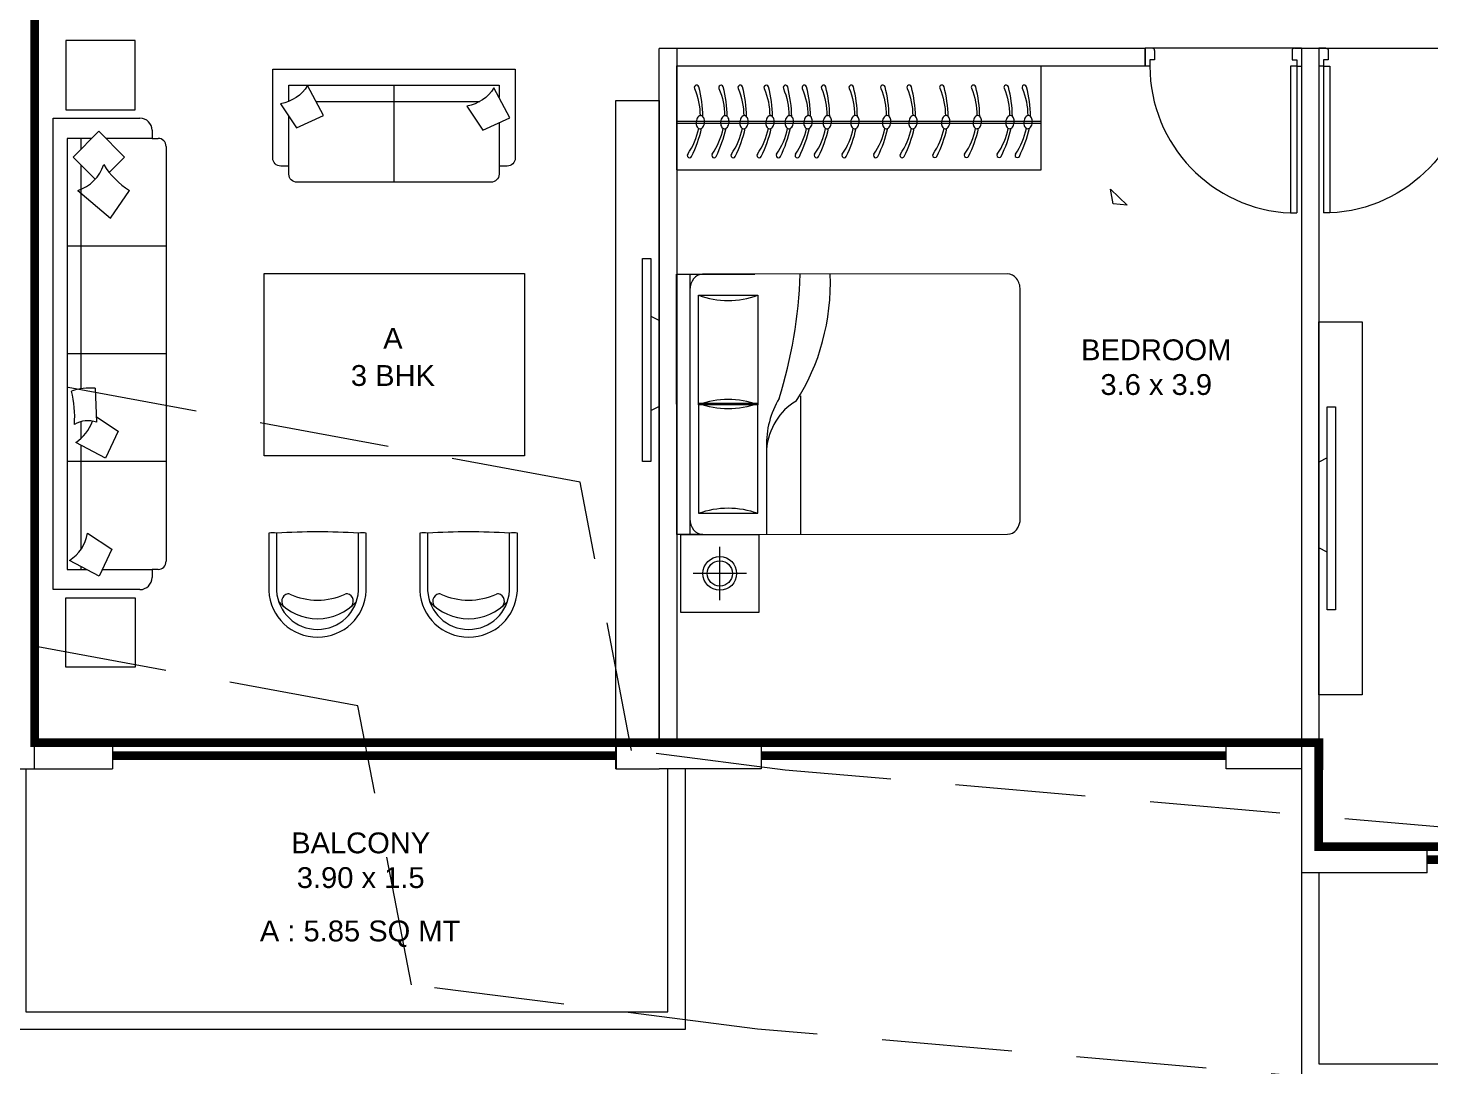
# Model space of a CAD drawing. Header units: inches. Extents: x 27644242 to 29761523, y -859349 to 216979.
# Drawn here: x 29221717 to 29229795, y -487306 to -481325 of the extents above; entities that cross this region are included whole.
import ezdxf

# ---------------------------------------------------------------- set-up
doc = ezdxf.new("R2010")
doc.units = ezdxf.units.IN
doc.header["$MEASUREMENT"] = 0
doc.set_wipeout_variables(frame=1)
for name, pattern in [('01-Xref Col Podium Lvl-1$0$HIDDEN', [0.375, 0.25, -0.125]), ('DASHED2', [0.375, 0.25, -0.125]), ('HIDDEN', [0.375, 0.25, -0.125])]:
    doc.linetypes.add(name, pattern=pattern)
doc.layers.get('Defpoints').update_dxf_attribs({"color": 8})
for name, color, linetype, lineweight in [('AHC-A-DUCT', 14, 'HIDDEN', 5), ('DOOR', 4, 'Continuous', 0), ('DOORS', 1, 'Continuous', 9), ('ELEVATION', 40, 'Continuous', 13), ('FURN', 250, 'Continuous', 0), ('RVA Site Boundary', 17, 'Continuous', 15), ('WALL', 7, 'Continuous', 20), ('WINDOW', 162, 'Continuous', 13)]:
    doc.layers.add(name, color=color, linetype=linetype, lineweight=lineweight)
doc.layers.add('KPA Stair Line', color=253, linetype='Continuous')
doc.layers.add('text', color=7, linetype='Continuous')
doc.styles.add('AMITS', font='arial.ttf')

# ---------------------------------------------------------------- blocks, each defined once
blk = doc.blocks.new('A$C6E20521E-flat-1-flatten-1')
at = {"layer": 'DOORS', "color": 251}
for p, q in [((-63, 103.5), (-63, 948.9)), ((-63, 948.9), (-27, 948.9)), ((-27, 103.5), (-27, 948.9)), ((-900, 0), (-900, 103.5)), ((-873, 103.5), (-900, 103.5)), ((-873, 67.5), (-873, 103.5)), ((-27, 103.5), (-63, 103.5)), ((-27, 103.5), (0, 103.5)), ((-27, 67.5), (-27, 103.5)), ((0, 0), (0, 103.5)), ((0, 0), (-900, 0)), ((-846, 67.5), (-873, 67.5)), ((-846, 13.5), (-846, 67.5)), ((-54, 13.5), (-54, 67.5)), ((-54, 67.5), (-27, 67.5)), ((-859.5, 0), (-900, 0)), ((-40.5, 0), (0, 0))]:
    blk.add_line(p, q, dxfattribs=at)
at = {"layer": 'DOORS', "color": 251, "extrusion": (0, 0, -1)}
for centre, major_axis, start_param, end_param in [((-27, 103.5), (-729.3, -428.8), 0.531535, 2.059765), ((-859.5, 13.5), (-11.7, -6.7), 3.665191, 5.235988), ((-40.5, 13.5), (-11.7, -6.7), 5.235988, 6.806784)]:
    blk.add_ellipse(centre, major_axis=major_axis, ratio=1, start_param=start_param, end_param=end_param, dxfattribs=at)
blk = doc.blocks.new('TVVVV')
at = {"layer": 'FURN', "ltscale": 1000, "elevation": 0}
blk.add_lwpolyline([(-129.9, 740.3), (-82, 740.3), (-82, -428.6), (-129.9, -428.6)], close=True, dxfattribs=at)
for points in [[(-129.9, 446.7), (-178.7, 422)], [(-129.9, -95.7), (-178.7, -71)]]:
    blk.add_lwpolyline(points, dxfattribs=at)
blk = doc.blocks.new('A$C700F438C')
at = {"layer": 'FURN', "color": 8, "extrusion": (-6.65399e-08, 5.27913e-08, 1)}
for p, q in [((0.0734, 1.5, 0), (1.8303, 1.5001, 0)), ((1.98, 1.5001, 0), (1.53, 1.5001, 0)), ((1.98, 1.5001, 0), (1.53, 1.5001, 0)), ((1.98, 1.5001, 0), (1.53, 1.5001, 0)), ((1.9038, 1.5001, 0), (1.9039, 0.0001, 0)), ((0.0001, 0.0914, 0), (0, 1.4086, 0)), ((1.8548, 1.3782, 0), (1.5121, 1.3782, 0)), ((1.5121, 1.3782, 0), (1.5121, 0.7466, 0)), ((1.8548, 0.7466, 0), (1.8548, 1.3782, 0)), ((1.2673, 0.799, 0), (1.2673, 0.0001, 0)), ((1.5121, 0.122, 0), (1.5121, 0.7536, 0)), ((1.5121, 0.7536, 0), (1.8548, 0.7536, 0)), ((1.5121, 0.7466, 0), (1.8548, 0.7466, 0)), ((1.8548, 0.7536, 0), (1.8549, 0.122, 0)), ((1.4632, 0.503, 0), (1.4632, 0.0001, 0)), ((1.8549, 0.122, 0), (1.5121, 0.122, 0)), ((1.8304, 0.0001, 0), (0.0735, 0, 0)), ((1.9039, 0.0001, 0), (1.9801, 0.0001, 0))]:
    blk.add_line(p, q, dxfattribs=at)
at = {"layer": 'FURN', "linetype": 'Continuous', "lineweight": 0, "extrusion": (-6.65399e-08, 5.27913e-08, 1)}
blk.add_line((1.8304, 0.0001, 0), (1.9174, 0.0001, 0), dxfattribs=at)
at = {"layer": 'FURN', "color": 8, "extrusion": (6.65399e-08, -5.27913e-08, -1)}
for centre, major_axis, ratio, start_param, end_param in [((0.0735, 1.4086, 0), (0, -0.0914, 0), 0.803207, 1.570796, 3.141593), ((1.9589, 1.4544, 0), (0, -1.0771, 0), 0.803207, 0.880587, 1.613256), ((3.067, 1.6025, 0), (0.0001, -2.243, 0), 0.803207, 1.197175, 1.525138), ((1.8304, 1.4087, 0), (0, -0.0914, 0), 0.803207, 3.141593, 4.712389), ((1.6834, 2.1097, 0), (0, -0.762, 0), 0.803207, -0.283794, 0.283794), ((0.6693, 0.0845, 0), (-0.7051, -0.6147, 0), 0.604617, 2.952061, 3.536756), ((-0.0315, 0.1903, 0), (-1.467, -0.4936, 0), 0.581007, 3.019706, 3.343381), ((1.6835, 0.0151, 0), (0, -0.762, 0), 0.803207, 2.857799, 3.425387), ((0.0735, 0.0914, 0), (0, -0.0914, 0), 0.803207, 0, 1.570796), ((1.8304, 0.0915, 0), (0, -0.0914, 0), 0.803207, -1.570796, 0)]:
    blk.add_ellipse(centre, major_axis=major_axis, ratio=ratio, start_param=start_param, end_param=end_param, dxfattribs=at)
at = {"layer": 'FURN', "color": 8, "extrusion": (-6.65399e-08, 5.27913e-08, 1)}
for centre, start_param, end_param in [((1.6835, 1.4851, 0), -0.283794, 0.283794), ((1.6835, -0.6096, 0), 2.857799, 3.425387)]:
    blk.add_ellipse(centre, major_axis=(0, -0.762, 0), ratio=0.803207, start_param=start_param, end_param=end_param, dxfattribs=at)
blk = doc.blocks.new('BEDROOM')
at = {"layer": 'FURN', "linetype": 'Continuous', "extrusion": (-5.00305e-08, -8.66553e-08, 1)}
for p, q in [((1066.1, 501.3, 0), (1066.1, 192.6, 0)), ((911.7, 347, 0), (1220.4, 347, 0))]:
    blk.add_line(p, q, dxfattribs=at)
at = {"layer": 'FURN', "ltscale": 500}
blk.add_line((1314.6, 122.1, 0), (1315.2, -1377.9, 0), dxfattribs=at)
at = {"layer": 'FURN', "ltscale": 0.05, "extrusion": (-5.00305e-08, -8.66553e-08, 1), "elevation": 0}
blk.add_lwpolyline([(1291.1, 122), (841.1, 122), (841.1, 572), (1291.1, 572)], close=True, dxfattribs=at)
at = {"layer": 'FURN', "linetype": 'Continuous', "extrusion": (-5.00305e-08, -8.66553e-08, 1)}
for radius in [97, 72.8]:
    blk.add_circle((1066.1, 347, 0), radius, dxfattribs=at)
at = {"layer": 'FURN', "extrusion": (-3.01072e-07, 1.30707e-07, 1), "xscale": -1000.000000000015, "yscale": 1000.000000000015, "zscale": 1000.000000000007, "rotation": 180.0236273616612}
blk.add_blockref('A$C700F438C', (-665.5, 121.4, 0), dxfattribs=at)
blk = doc.blocks.new('DNDNDNNDDN')
at = {"layer": 'FURN', "extrusion": (9.36485e-09, 6.40542e-09, 1)}
blk.add_line((172.5, 832.8, 0), (172.7, 232.8, 0), dxfattribs=at)
at = {"layer": 'FURN'}
for p, q in [((2272.7, 832.8, 0), (172.5, 832.8, 0)), ((2272.5, 833.3, 0), (2272.7, 232.8, 0)), ((2272.6, 564.4, 0), (173.5, 563.9, 0)), ((2272.6, 552.4, 0), (173.5, 551.9, 0)), ((2272.7, 232.8, 0), (172.7, 232.8, 0))]:
    blk.add_line(p, q, dxfattribs=at)
at = {"layer": 'FURN', "extrusion": (9.36485e-09, 6.40542e-09, 1)}
for points in [[(244.1, 519.7, 0.144333), (253, 521.4, 0.107177), (262.4, 529, 0.077818), (268.7, 540.2, 0.065016), (272.2, 555.1, 0.065016), (271.8, 570.3, 0.077818), (267.9, 582.5, 0.107177), (260.3, 591.9, 0.144333), (251.9, 595.4, 0.144333), (243, 593.7, 0.107177), (233.6, 586.1, 0.077818), (227.2, 574.9, 0.065016), (223.7, 560.1, 0.065016), (224.1, 544.8, 0.077818), (228.1, 532.6, 0.107177), (235.7, 523.2, 0.144333)], [(348.6, 519.8, 0.144333), (357.5, 521.4, 0.107177), (366.9, 529.1, 0.077818), (373.2, 540.2, 0.065016), (376.7, 555.1, 0.065016), (376.3, 570.4, 0.077818), (372.4, 582.6, 0.107177), (364.8, 592, 0.144333), (356.4, 595.4, 0.144333), (347.5, 593.8, 0.107177), (338.1, 586.1, 0.077818), (331.7, 575, 0.065016), (328.2, 560.1, 0.065016), (328.6, 544.8, 0.077818), (332.6, 532.6, 0.107177), (340.2, 523.2, 0.144333)], [(536.6, 519.9, 0.144333), (545.5, 521.5, 0.107177), (554.9, 529.2, 0.077818), (561.2, 540.3, 0.065016), (564.7, 555.2, 0.065016), (564.3, 570.5, 0.077818), (560.4, 582.7, 0.107177), (552.8, 592.1, 0.144333), (544.4, 595.5, 0.144333), (535.5, 593.8, 0.107177), (526.1, 586.2, 0.077818), (519.7, 575.1, 0.065016), (516.2, 560.2, 0.065016), (516.6, 544.9, 0.077818), (520.6, 532.7, 0.107177), (528.2, 523.3, 0.144333)], [(718.8, 519.9, 0.144333), (727.8, 521.6, 0.107177), (737.1, 529.2, 0.077818), (743.5, 540.4, 0.065016), (747, 555.3, 0.065016), (746.6, 570.6, 0.077818), (742.6, 582.7, 0.107177), (735, 592.1, 0.144333), (726.6, 595.6, 0.144333), (717.7, 593.9, 0.107177), (708.3, 586.3, 0.077818), (702, 575.2, 0.065016), (698.5, 560.3, 0.065016), (698.9, 545, 0.077818), (702.8, 532.8, 0.107177), (710.4, 523.4, 0.144333)], [(907.1, 520, 0.144333), (916, 521.7, 0.107177), (925.4, 529.3, 0.077818), (931.7, 540.5, 0.065016), (935.2, 555.3, 0.065016), (934.8, 570.6, 0.077818), (930.9, 582.8, 0.107177), (923.3, 592.2, 0.144333), (914.9, 595.7, 0.144333), (906, 594, 0.107177), (896.6, 586.4, 0.077818), (890.2, 575.2, 0.065016), (886.7, 560.3, 0.065016), (887.1, 545.1, 0.077818), (891.1, 532.9, 0.107177), (898.7, 523.5, 0.144333)], [(1059.3, 520.1, 0.144333), (1068.3, 521.7, 0.107177), (1077.6, 529.4, 0.077818), (1084, 540.5, 0.065016), (1087.5, 555.4, 0.065016), (1087.1, 570.7, 0.077818), (1083.1, 582.9, 0.107177), (1075.5, 592.3, 0.144333), (1067.1, 595.7, 0.144333), (1058.2, 594.1, 0.107177), (1048.8, 586.4, 0.077818), (1042.5, 575.3, 0.065016), (1039, 560.4, 0.065016), (1039.4, 545.1, 0.077818), (1043.3, 532.9, 0.107177), (1050.9, 523.5, 0.144333)], [(1241.6, 520.2, 0.144333), (1250.5, 521.8, 0.107177), (1259.9, 529.5, 0.077818), (1266.2, 540.6, 0.065016), (1269.7, 555.5, 0.065016), (1269.3, 570.8, 0.077818), (1265.4, 583, 0.107177), (1257.8, 592.4, 0.144333), (1249.4, 595.8, 0.144333), (1240.5, 594.2, 0.107177), (1231.1, 586.5, 0.077818), (1224.7, 575.4, 0.065016), (1221.2, 560.5, 0.065016), (1221.6, 545.2, 0.077818), (1225.6, 533, 0.107177), (1233.2, 523.6, 0.144333)], [(1401, 520.2, 0.144333), (1409.9, 521.9, 0.107177), (1419.2, 529.5, 0.077818), (1425.6, 540.7, 0.065016), (1429.1, 555.6, 0.065016), (1428.7, 570.9, 0.077818), (1424.8, 583, 0.107177), (1417.1, 592.4, 0.144333), (1408.7, 595.9, 0.144333), (1399.8, 594.2, 0.107177), (1390.4, 586.6, 0.077818), (1384.1, 575.4, 0.065016), (1380.6, 560.6, 0.065016), (1381, 545.3, 0.077818), (1384.9, 533.1, 0.107177), (1392.6, 523.7, 0.144333)], [(1511.5, 520.3, 0.144333), (1520.5, 521.9, 0.107177), (1529.8, 529.6, 0.077818), (1536.2, 540.7, 0.065016), (1539.7, 555.6, 0.065016), (1539.3, 570.9, 0.077818), (1535.3, 583.1, 0.107177), (1527.7, 592.5, 0.144333), (1519.3, 595.9, 0.144333), (1510.4, 594.3, 0.107177), (1501, 586.6, 0.077818), (1494.7, 575.5, 0.065016), (1491.2, 560.6, 0.065016), (1491.6, 545.3, 0.077818), (1495.5, 533.1, 0.107177), (1503.1, 523.7, 0.144333)], [(1620.3, 520.3, 0.144333), (1629.2, 522, 0.107177), (1638.6, 529.6, 0.077818), (1645, 540.8, 0.065016), (1648.5, 555.7, 0.065016), (1648.1, 571, 0.077818), (1644.1, 583.1, 0.107177), (1636.5, 592.5, 0.144333), (1628.1, 596, 0.144333), (1619.2, 594.3, 0.107177), (1609.8, 586.7, 0.077818), (1603.5, 575.5, 0.065016), (1600, 560.7, 0.065016), (1600.4, 545.4, 0.077818), (1604.3, 533.2, 0.107177), (1611.9, 523.8, 0.144333)], [(1730.9, 520.4, 0.144333), (1739.8, 522, 0.107177), (1749.2, 529.7, 0.077818), (1755.5, 540.8, 0.065016), (1759.1, 555.7, 0.065016), (1758.6, 571, 0.077818), (1754.7, 583.2, 0.107177), (1747.1, 592.6, 0.144333), (1738.7, 596, 0.144333), (1729.8, 594.4, 0.107177), (1720.4, 586.7, 0.077818), (1714.1, 575.6, 0.065016), (1710.5, 560.7, 0.065016), (1711, 545.4, 0.077818), (1714.9, 533.2, 0.107177), (1722.5, 523.8, 0.144333)], [(1880.8, 520.3, 0.144333), (1889.7, 522, 0.107177), (1899.1, 529.6, 0.077818), (1905.5, 540.8, 0.065016), (1909, 555.7, 0.065016), (1908.6, 571, 0.077818), (1904.6, 583.1, 0.107177), (1897, 592.5, 0.144333), (1888.6, 596, 0.144333), (1879.7, 594.3, 0.107177), (1870.3, 586.7, 0.077818), (1864, 575.5, 0.065016), (1860.5, 560.7, 0.065016), (1860.9, 545.4, 0.077818), (1864.8, 533.2, 0.107177), (1872.4, 523.8, 0.144333)], [(1991.4, 520.4, 0.144333), (2000.3, 522, 0.107177), (2009.7, 529.7, 0.077818), (2016, 540.8, 0.065016), (2019.6, 555.7, 0.065016), (2019.1, 571, 0.077818), (2015.2, 583.2, 0.107177), (2007.6, 592.6, 0.144333), (1999.2, 596, 0.144333), (1990.3, 594.4, 0.107177), (1980.9, 586.7, 0.077818), (1974.6, 575.6, 0.065016), (1971, 560.7, 0.065016), (1971.5, 545.4, 0.077818), (1975.4, 533.2, 0.107177), (1983, 523.8, 0.144333)], [(2132.3, 520.3, 0.144333), (2141.2, 522, 0.107177), (2150.6, 529.6, 0.077818), (2157, 540.8, 0.065016), (2160.5, 555.7, 0.065016), (2160.1, 571, 0.077818), (2156.1, 583.1, 0.107177), (2148.5, 592.5, 0.144333), (2140.1, 596, 0.144333), (2131.2, 594.3, 0.107177), (2121.8, 586.7, 0.077818), (2115.5, 575.5, 0.065016), (2112, 560.7, 0.065016), (2112.4, 545.4, 0.077818), (2116.3, 533.2, 0.107177), (2123.9, 523.8, 0.144333)]]:
    blk.add_lwpolyline(points, format="xyb", close=True, dxfattribs=at)
for points in [[(233.8, 524.9, 0.057952), (257, 354.2, 1.08017), (281.9, 362.7, -0.102886), (250, 520.2, -0.821198)], [(338.3, 524.9, 0.057952), (361.5, 354.3, 1.08017), (386.4, 362.8, -0.102886), (354.5, 520.3, -0.821198)], [(526.3, 525, 0.057952), (549.5, 354.4, 1.08017), (574.4, 362.9, -0.102886), (542.5, 520.3, -0.821198)], [(708.5, 525.1, 0.057952), (731.8, 354.5, 1.08017), (756.7, 362.9, -0.102886), (724.7, 520.4, -0.821198)], [(896.8, 525.2, 0.057952), (920, 354.5, 1.08017), (944.9, 363, -0.102886), (913, 520.5, -0.821198)], [(1049, 525.2, 0.057952), (1072.2, 354.6, 1.08017), (1097.2, 363.1, -0.102886), (1065.2, 520.6, -0.821198)], [(1231.3, 525.3, 0.057952), (1254.5, 354.7, 1.08017), (1279.4, 363.2, -0.102886), (1247.5, 520.7, -0.821198)], [(1390.6, 525.4, 0.057952), (1413.9, 354.8, 1.08017), (1438.8, 363.2, -0.102886), (1406.9, 520.7, -0.821198)], [(1501.2, 525.4, 0.057952), (1524.5, 354.8, 1.08017), (1549.4, 363.3, -0.102886), (1517.4, 520.8, -0.821198)], [(1610, 525.5, 0.057952), (1633.2, 354.8, 1.08017), (1658.2, 363.3, -0.102886), (1626.2, 520.8, -0.821198)], [(1720.6, 525.5, 0.057952), (1743.8, 354.9, 1.08017), (1768.7, 363.4, -0.102886), (1736.8, 520.9, -0.821198)], [(1870.5, 525.5, 0.057952), (1893.7, 354.8, 1.08017), (1918.7, 363.3, -0.102886), (1886.7, 520.8, -0.821198)], [(1981.1, 525.5, 0.057952), (2004.3, 354.9, 1.08017), (2029.2, 363.4, -0.102886), (1997.3, 520.9, -0.821198)], [(2122, 525.5, 0.057952), (2145.2, 354.8, 1.08017), (2170.2, 363.3, -0.102886), (2138.2, 520.8, -0.821198)]]:
    blk.add_lwpolyline(points, format="xyb", dxfattribs=at)
for centre, radius, start, end in [((967.3, 426.3, 0), 745.3, 153.84974, 167.11662), ((644.3, 515.2, 0), 394.6, 145.02139, 168.51845), ((310.1, 748.9, 0), 13.2, 325.02116, 153.84954), ((1071.8, 426.3, 0), 745.3, 153.84974, 167.11662), ((748.8, 515.2, 0), 394.6, 145.02139, 168.51845), ((414.6, 749, 0), 13.2, 325.02116, 153.84954), ((1259.8, 426.4, 0), 745.3, 153.84974, 167.11662), ((936.8, 515.3, 0), 394.6, 145.02139, 168.51845), ((602.6, 749.1, 0), 13.2, 325.02116, 153.84954), ((1442, 426.5, 0), 745.3, 153.84974, 167.11662), ((1119, 515.4, 0), 394.6, 145.02139, 168.51845), ((784.9, 749.1, 0), 13.2, 325.02116, 153.84954), ((1630.3, 426.6, 0), 745.3, 153.84974, 167.11662), ((1307.3, 515.4, 0), 394.6, 145.02139, 168.51845), ((973.1, 749.2, 0), 13.2, 325.02116, 153.84954), ((1782.5, 426.6, 0), 745.3, 153.84974, 167.11662), ((1459.5, 515.5, 0), 394.6, 145.02139, 168.51845), ((1125.4, 749.3, 0), 13.2, 325.02116, 153.84954), ((1964.8, 426.7, 0), 745.3, 153.84974, 167.11662), ((1641.8, 515.6, 0), 394.6, 145.02139, 168.51845), ((1307.6, 749.4, 0), 13.2, 325.02116, 153.84954), ((2124.1, 426.8, 0), 745.3, 153.84974, 167.11662), ((1801.1, 515.7, 0), 394.6, 145.02139, 168.51845), ((1467, 749.4, 0), 13.2, 325.02116, 153.84954), ((2234.7, 426.8, 0), 745.3, 153.84974, 167.11662), ((1911.7, 515.7, 0), 394.6, 145.02139, 168.51845), ((1577.6, 749.5, 0), 13.2, 325.02116, 153.84954), ((2343.5, 426.9, 0), 745.3, 153.84974, 167.11662), ((2020.5, 515.8, 0), 394.6, 145.02139, 168.51845), ((1686.4, 749.5, 0), 13.2, 325.02116, 153.84954), ((2454.1, 426.9, 0), 745.3, 153.84974, 167.11662), ((2131.1, 515.8, 0), 394.6, 145.02139, 168.51845), ((1796.9, 749.6, 0), 13.2, 325.02116, 153.84954), ((2604, 426.9, 0), 745.3, 153.84974, 167.11662), ((2281, 515.8, 0), 394.6, 145.02139, 168.51845), ((1946.9, 749.5, 0), 13.2, 325.02116, 153.84954), ((2714.6, 426.9, 0), 745.3, 153.84974, 167.11662), ((2391.6, 515.8, 0), 394.6, 145.02139, 168.51845), ((2057.4, 749.6, 0), 13.2, 325.02116, 153.84954), ((2855.5, 426.9, 0), 745.3, 153.84974, 167.11662), ((2532.5, 515.8, 0), 394.6, 145.02139, 168.51845), ((2198.4, 749.5, 0), 13.2, 325.02116, 153.84954)]:
    blk.add_arc(centre, radius, start, end, dxfattribs=at)
blk = doc.blocks.new('sofa-12')
at = {"color": 0, "linetype": 'ByBlock'}
for p, q in [((0.175, 0.7), (2.7417, 0.7)), ((0.7917, 0.7), (0.7917, 0.0875)), ((1.4583, 0.7), (1.4583, 0.0875)), ((2.125, 0.7), (2.125, 0.0875)), ((0.075, 0.6125), (0.125, 0.6125)), ((0.125, 0.6125), (0.125, 0.65)), ((0.125, 0.6125), (0.125, 0.3268)), ((2.7917, 0.65), (2.7917, 0.6125)), ((2.7917, 0.6125), (2.8417, 0.6125)), ((2.7917, 0.3062), (2.7917, 0.6125)), ((0, 0), (0, 0.5375)), ((2.9167, 0.5375), (2.9167, 0)), ((0.2405, 0.4423), (0.0814, 0.2832)), ((0.3355, 0.3474), (0.2405, 0.4423)), ((0.6181, 0.3556), (0.4468, 0.4727)), ((0.4468, 0.1545), (0.6181, 0.3556)), ((1.8487, 0.2682), (1.937, 0.4025)), ((1.937, 0.4025), (2.1045, 0.3253)), ((2.5683, 0.2138), (2.6668, 0.3637)), ((2.6668, 0.3637), (2.8344, 0.2865)), ((0.0814, 0.2832), (0.2405, 0.1241)), ((0.2405, 0.1241), (0.3777, 0.2613)), ((1.671, 0.2606), (1.8816, 0.2695)), ((2.1045, 0.3253), (2.006, 0.1406)), ((2.8344, 0.2865), (2.7358, 0.1018)), ((0.125, 0.2397), (0.125, 0.0875)), ((0.1897, 0.175), (0.125, 0.175)), ((1.6739, 0.175), (0.2914, 0.175)), ((1.9798, 0.175), (1.8773, 0.175)), ((2.6647, 0.175), (2.0243, 0.175)), ((2.7917, 0.175), (2.7749, 0.175)), ((2.7917, 0.0875), (2.7917, 0.2065)), ((0.125, 0.0875), (2.7917, 0.0875)), ((2.9167, 0), (0, 0))]:
    blk.add_line(p, q, dxfattribs=at)
for centre, radius, start, end in [((0.175, 0.65), 0.05, 90, 180), ((2.7417, 0.65), 0.05, 0, 90), ((0.075, 0.5375), 0.075, 90, 180), ((2.8417, 0.5375), 0.075, 0, 90), ((0.0246, 0.7358), 0.4975, 301.93011, 328.06989), ((0.2106, 0.0774), 0.2485, 18.07851, 71.92149), ((2.0437, 0.2307), 0.3739, 175.41548, 198.06974), ((2.0385, 0.215), 0.1661, 160.8325, 209.92347), ((1.796, 0.0077), 0.2485, 32.33007, 71.50567), ((2.5258, -0.0311), 0.2485, 32.33007, 80.15704), ((1.8449, -0.512), 0.6461, 85.59898, 104.04019)]:
    blk.add_arc(centre, radius, start, end, dxfattribs=at)
blk = doc.blocks.new('sofa-14')
at = {"color": 0, "linetype": 'ByBlock'}
for p, q in [((1.35, 0.7), (0.15, 0.7)), ((0.75, 0.1), (0.75, 0.7)), ((0.1, 0.65), (0.1, 0.2921)), ((1.4, 0.3319), (1.4, 0.65)), ((0, 0.55), (0, 0)), ((0.1, 0.6), (0.05, 0.6)), ((1.45, 0.6), (1.4, 0.6)), ((1.5, 0), (1.5, 0.55)), ((0.0485, 0.2138), (0.147, 0.3637)), ((0.147, 0.3637), (0.3146, 0.2865)), ((1.2014, 0.2281), (1.3, 0.3779)), ((1.3, 0.3779), (1.4675, 0.3008)), ((0.3146, 0.2865), (0.216, 0.1018)), ((1.4675, 0.3008), (1.369, 0.1161)), ((0.1, 0.199), (0.1, 0.1)), ((0.2684, 0.2), (1.2805, 0.2)), ((1.4, 0.1), (1.4, 0.1743)), ((0.1, 0.1), (1.4, 0.1)), ((0, 0), (1.5, 0))]:
    blk.add_line(p, q, dxfattribs=at)
for centre, radius, start, end in [((0.15, 0.65), 0.05, 90, 180), ((1.35, 0.65), 0.05, 360, 90), ((0.05, 0.55), 0.05, 90, 180), ((1.45, 0.55), 0.05, 0, 90), ((0.006, -0.0311), 0.2485, 32.33007, 80.15704), ((1.159, -0.0168), 0.2485, 32.33007, 80.15704)]:
    blk.add_arc(centre, radius, start, end, dxfattribs=at)
blk = doc.blocks.new('cha-1')
at = {"color": 0, "linetype": 'ByBlock'}
for points in [[(375, 10), (375, 453, 0.950858), (-375, 453), (-375, 10)], [(315, 11), (315, 452, 0.946504), (-315, 452), (-315, 11)]]:
    blk.add_lwpolyline(points, format="xyb", dxfattribs=at)
for centre, radius, start, end in [((0, 263), 405, 42.4573, 137.5427), ((-217, 533), 58.2, 126.2045, 258.1486), ((217, 533), 58.2, 281.8514, 53.7955), ((-224, 501), 25, 258.1486, 294.8492), ((0, 17), 508, 65.1508, 114.8492), ((224, 501), 25, 245.1508, 281.8514), ((-347, 125), 118, 256.2867, 285.6904), ((0, 4466), 4466, 265.9551, 274.0449), ((347, 125), 118, 254.3096, 283.7133)]:
    blk.add_arc(centre, radius, start, end, dxfattribs=at)
blk = doc.blocks.new('SALE 5')
at = {"layer": 'Defpoints', "ltscale": 500, "elevation": 0}
blk.add_lwpolyline([(-4412.7, 6900.6, 50, 50, 0), (-412.7, 6900.6, 50, 50, 0), (-412.7, 4650.6, 50, 50, 0), (-262.7, 4650.6, 50, 50, 0), (-262.7, 4750.6, 50, 50, 0), (1537.3, 4750.6, 50, 50, 0), (1537.3, 5500.6, 50, 50, 0), (2987.3, 5500.6, 50, 50, 0), (2987.3, 6900.6, 50, 50, 0), (6887.3, 6900.6, 50, 50, 0), (6887.3, 3900.6, 50, 50, 0), (6387.3, 3900.6, 50, 50, 0), (6387.3, 2300.6, 50, 50, 0), (7487.4, 2300.6, 50, 50, 0), (7487.3, -2199.6, 50, 50, 0), (2987.3, -2199.6, 50, 50, 0), (2987.4, -1599.4, 50, 50, 0), (-812.7, -1599.4, 50, 50, 0), (-812.7, -1599.4, 50, 50, 0), (-4412.7, -1599.4, 50, 50, 0), (-4412.7, 6900.6, 50, 50, 0)], format="xyseb", dxfattribs=at)
at = {"layer": 'ELEVATION', "ltscale": 500, "elevation": 0}
for points in [[(-4562.7, -1749.4), (-4562.7, -3249.5), (-662.7, -3249.5), (-662.7, -1749.4)], [(-4462.7, -1749.4), (-4462.7, -3149.5), (-762.7, -3149.5), (-762.7, -1749.4)], [(2887.3, -2349.4), (2887.3, -3549.4), (7637.3, -3549.4), (7637.3, -2349.4)], [(2987.3, -2349.4), (2987.3, -3449.4), (7537.3, -3449.4), (7537.3, -2349.4)]]:
    blk.add_lwpolyline(points, dxfattribs=at)
at = {"layer": 'FURN', "ltscale": 500, "elevation": 0}
for points in [[(-4232.5, 2446.8), (-4232.5, 2046.8), (-3832.5, 2046.8), (-3832.5, 2446.8)], [(-812.7, -1599.4), (-1062.7, -1599.4), (-1062.7, 2100.6), (-812.7, 2100.6)], [(2987.3, 825), (3237.3, 825), (3237.3, -1324.7), (2987.3, -1324.7)], [(-4232.5, -1165.5), (-4232.5, -765.5), (-3832.5, -765.5), (-3832.5, -1165.5)]]:
    blk.add_lwpolyline(points, close=True, dxfattribs=at)
at = {"layer": 'FURN', "ltscale": 1000, "elevation": 0}
blk.add_lwpolyline([(-1588.7, 1103.5), (-1588.7, 53.5), (-3088.7, 53.5), (-3088.7, 1103.5)], close=True, dxfattribs=at)
at = {"layer": 'KPA Stair Line', "ltscale": 500}
blk.add_line((-1062.7, -1599.4, 0), (-1062.7, -1749.4, 0), dxfattribs=at)
at = {"layer": 'WALL'}
for p, q in [((-4412.7, -1749.4, 0), (-4412.7, 7050.6, 0)), ((-812.7, -1599.4, 0), (-812.7, 2400.6, 0)), ((-712.7, 2400.6, 0), (-712.7, -1599.4, 0)), ((-4412.7, -1599.4, 0), (-3962.7, -1599.4, 0)), ((-1062.7, -1599.4, 0), (-812.7, -1599.4, 0)), ((-225.3, -1599.4, 0), (-712.7, -1599.4, 0)), ((-225.3, -1599.4, 0), (-225.3, -1749.4, 0)), ((-4562.7, -1749.4, 0), (-3962.7, -1749.4, 0)), ((-1062.7, -1749.4, 0), (-812.7, -1749.4, 0)), ((-225.3, -1749.4, 0), (-812.7, -1749.4, 0)), ((2887.3, -2199.7, 0), (2887.3, -2199.7, 0)), ((3612.3, -2199.7, 0), (2987.3, -2199.7, 0))]:
    blk.add_line(p, q, dxfattribs=at)
at = {"layer": 'WALL', "transparency": 33554687}
for p, q in [((2887.3, 2401.6, 0), (2887.3, -2349.4, 0)), ((2987.3, 2401.6, 0), (2987.3, -2199.7, 0))]:
    blk.add_line(p, q, dxfattribs=at)
at = {"layer": 'WALL', "ltscale": 500}
for p, q in [((2887.3, 2401.6, 0), (2987.3, 2401.6, 0)), ((-3962.7, -1599.4, 0), (-3962.7, -1749.4, 0)), ((3612.3, -2349.4, 0), (3612.3, -2199.6, 0))]:
    blk.add_line(p, q, dxfattribs=at)
at = {"layer": 'WALL', "ltscale": 500, "elevation": 0}
for points in [[(-712.7, 2300.6), (1987.4, 2300.6), (1987.4, 2400.6), (-812.7, 2400.6)], [(3612.3, -2349.4), (2887.3, -2349.4)]]:
    blk.add_lwpolyline(points, dxfattribs=at)
at = {"layer": 'WALL', "elevation": 0}
blk.add_lwpolyline([(2453.8, -1599.7), (2887.3, -1599.7), (2887.3, -1749.4), (2453.8, -1749.4)], close=True, dxfattribs=at)
at = {"layer": 'WINDOW', "ltscale": 500, "const_width": 50, "elevation": 0}
for points in [[(-3962.7, -1674.4), (-1062.7, -1674.4)], [(-225.3, -1674.4), (2453.8, -1674.4)], [(3612.3, -2274.4), (6862.3, -2274.4)]]:
    blk.add_lwpolyline(points, dxfattribs=at)
at = {"layer": 'DOOR', "ltscale": 500, "xscale": -1, "rotation": 180}
blk.add_blockref('A$C6E20521E-flat-1-flatten-1', (2887.3, 2401.6, 0), dxfattribs=at)
at = {"layer": 'DOOR', "ltscale": 500, "rotation": 180}
blk.add_blockref('A$C6E20521E-flat-1-flatten-1', (2987.3, 2401.6, 0), dxfattribs=at)
at = {"layer": 'FURN', "ltscale": 1000, "yscale": 931.2742623500526, "zscale": 931.2742623500526}
for name, p, xscale, rotation in [('sofa-14', (-3040.2, 2281, 0), -931.2742623500526, 180), ('sofa-12', (-4306.2, 1998.7, 0), 931.2742623500526, 270)]:
    blk.add_blockref(name, p, dxfattribs=dict(at, xscale=xscale, rotation=rotation))
at = {"layer": 'FURN', "ltscale": 1000, "rotation": 180}
for name, p in [('DNDNDNNDDN', (1560.1, 2533.4, 0)), ('TVVVV', (-991.3, 761.5, 0))]:
    blk.add_blockref(name, p, dxfattribs=at)
at = {"layer": 'FURN', "ltscale": 500, "rotation": 180}
blk.add_blockref('BEDROOM', (602, -277.7, 0), dxfattribs=at)
at = {"layer": 'FURN', "ltscale": 1000}
blk.add_blockref('TVVVV', (3166, -405.7, 0), dxfattribs=at)
at = {"layer": 'text', "color": 1, "ltscale": 100, "char_height": 120, "width": 1715.235, "attachment_point": 9, "style": 'AMITS'}
for s, insert in [('\\pxqc;A', (-1490.1, 670.4, 0)), ('\\pxqc;3 BHK', (-1490.1, 454.2, 0))]:
    blk.add_mtext(s, dxfattribs=dict(at, insert=insert))
at = {"layer": 'text', "ltscale": 100, "char_height": 120, "width": 1715.235, "style": 'AMITS'}
for s, insert, attachment_point in [('\\pxqc;BEDROOM\\P3.6 x 3.9', (2908.1, 402.2, 0), 9), ('\\pxqc;BALCONY\\P3.90 x 1.5', (-1675.8, -2438.7, 0), 9), ('\\pxqc;A : 5.85 SQ MT', (-3394.3, -2624.4, 0), 1)]:
    blk.add_mtext(s, dxfattribs=dict(at, insert=insert, attachment_point=attachment_point))
at = {"layer": 'FURN', "ltscale": 1000, "xscale": 0.7494972036074088, "yscale": 0.7494972036074088, "zscale": 0.7494972036074088, "rotation": 180}
for p in [(-2782, -384.9, 0), (-1911.8, -384.9, 0)]:
    blk.add_blockref('cha-1', p, dxfattribs=at)

msp = doc.modelspace()

# ---------------------------------------------------------------- linework, layer by layer
at = {"layer": 'RVA Site Boundary', "ltscale": 500}
msp.add_lwpolyline([(29228051.1, -482345.3), (29227970.4, -482338.3), (29227954.3, -482254.3)], close=True, dxfattribs=at)

# ---------------------------------------------------------------- next in the draw order: block references
at = {"layer": 'AHC-A-DUCT', "linetype": 'DASHED2', "ltscale": 1000}
msp.add_blockref('SALE 5', (29226167.6, -483843.3, 0), dxfattribs=at)

# ---------------------------------------------------------------- next in the draw order: linework, layer by layer
at = {"layer": 'RVA Site Boundary', "color": 252, "linetype": '01-Xref Col Podium Lvl-1$0$HIDDEN', "ltscale": 3000}
for points in [[(29231312, -469775.5), (29232593.5, -474560.5), (29232809, -475343.2), (29230679.7, -479269.2), (29233721.9, -482129.8), (29233857.3, -486342.2), (29233201.3, -487725.4), (29232989.8, -487707), (29225919.7, -487093), (29223927.3, -486838.3), (29223618.3, -485230.6), (29220459.5, -484647), (29220222.7, -484603.2), (29211095.5, -482387.6), (29205394.3, -484216), (29204079.9, -484559.2), (29198121.3, -484392.6), (29192206.9, -484587.4), (29191488.7, -484652.8), (29184187.3, -485069.7)], [(29229864.4, -470168.7), (29231145.9, -474953.6), (29231202.5, -475159), (29228810, -479570.2), (29232242.6, -482797.8), (29232346.4, -486027.5), (29232292.7, -486140.8), (29226079.8, -485601.2), (29225195.2, -485488.2), (29224898, -483941.7), (29220732.1, -483171.9), (29220536.2, -483135.7), (29211039.3, -480830.4), (29204975.4, -482775.1), (29203907.9, -483053.8), (29198117.6, -482891.9), (29192114.1, -483089.6), (29191377.9, -483156.7), (29184076.5, -483573.6)]]:
    msp.add_lwpolyline(points, dxfattribs=at)
at = {"layer": 'WALL', "ltscale": 500}
msp.add_lwpolyline([(29221755, -476792.7), (29221605, -476792.7), (29221605, -485592.7), (29221755, -485592.7)], close=True, dxfattribs=at)

doc.saveas('drawing.dxf')
